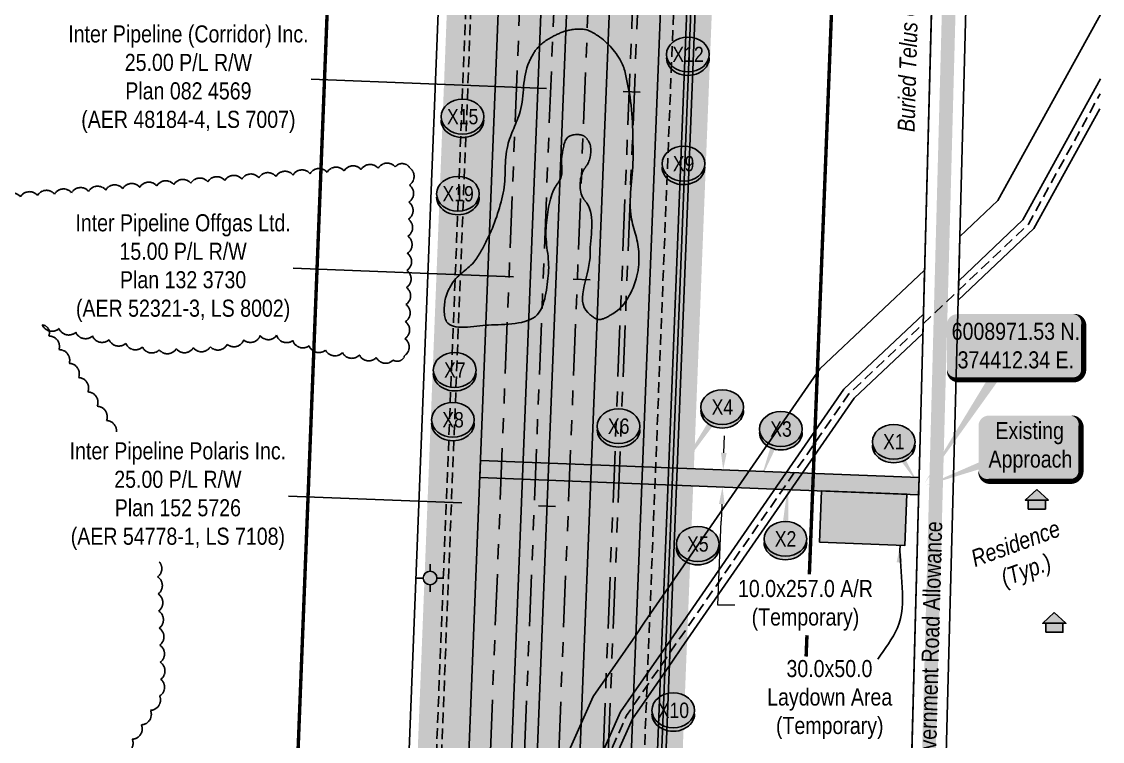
# Model space of a CAD drawing. Extents: x 373067 to 375041, y 6008437 to 6010386.
# Drawn here: x 373884 to 374516, y 6008822 to 6009244 of the extents above; entities that cross this region are included whole.
import ezdxf
from ezdxf.enums import TextEntityAlignment as Align

# ---------------------------------------------------------------- set-up
doc = ezdxf.new("R2010")
doc.units = 0
doc.header["$LTSCALE"] = 5
doc.header["$PDSIZE"] = 0.5
for name, pattern in [('0', [1, 1, 0]), ('foc-DRILLPATH', [14.75, 6, -1.75, 1.75, -1.75, 1.75, -1.75]), ('foc-TIELINE', [1.875, 1.25, -0.625]), ('UG_PIPE', [1.875, 1.25, -0.625])]:
    doc.linetypes.add(name, pattern=pattern)
doc.layers.get('Defpoints').update_dxf_attribs({"color": 9})
for name, color, linetype in [('AS-CABLE', 224, 'foc-CABLE'), ('AS-PIPE-UG', 44, 'UG_PIPE'), ('AS-RESIDENCE', 14, 'Continuous'), ('AS-ROADS', 254, 'Continuous'), ('AS-TELEPHONE-T', 224, 'Continuous'), ('AS-TELUS', 224, 'foc-TEL'), ('C-RW', 13, 'Continuous'), ('F-RW', 190, 'Continuous'), ('F-WS-S', 190, 'Continuous'), ('L-ROAD-T', 7, 'Continuous'), ('L-SEC', 7, 'Continuous'), ('P-BUFFER-H 30m', 51, 'Continuous'), ('P-BUFFER-YELLOW', 50, 'foc-TIELINE'), ('P-CROSSINGS', 250, 'Continuous'), ('P-PDRILLPATH', 12, 'foc-DRILLPATH'), ('P-PROPOSED', 10, 'Continuous'), ('P-PROPOSED-T', 10, 'Continuous'), ('P-TEMP-H', 41, 'Continuous'), ('P-TEMP_WORKSPACE', 46, 'Continuous'), ('T-BUSH', 110, '0'), ('WETLAND', 143, 'Continuous')]:
    doc.layers.add(name, color=color, linetype=linetype)
for name, color, linetype, lineweight in [('F-RW-T', 190, 'Continuous', 9), ('F-WS-T', 190, 'Continuous', 9), ('P-TEMP-T', 46, 'Continuous', 18)]:
    doc.layers.add(name, color=color, linetype=linetype, lineweight=lineweight)
for name, color, linetype, true_color in [('P-REPAIR-BLUE-H', 7, 'Continuous', 0xa0d6fd), ('P-REPAIR-BROWN-H', 7, 'Continuous', 0xe7d5cf), ('P-REPAIR-GREEN-H', 7, 'Continuous', 0xd9ffb3), ('P-REPAIR-PURPLE-H', 7, 'Continuous', 0xeeddfd)]:
    doc.layers.add(name, color=color, linetype=linetype, true_color=true_color)
doc.styles.add('80', font='ARIALN.TTF', dxfattribs={"height": 10})
doc.styles.add('80CG', font='ARIALN.TTF', dxfattribs={"height": 10})
doc.styles.add('80L', font='ARIALN.TTF', dxfattribs={"height": 10})
doc.styles.add('Crossing', font='ARIALN.TTF', dxfattribs={"height": 10})
doc.styles.add('foc-LtypeFont', font='ARIALN.TTF', dxfattribs={"height": 7.35})
doc.linetypes.add('foc-CABLE', pattern='A,2,-1,["C",foc-LtypeFont,S=0.2,R=0,X=-0.625,Y=-0.75],-1.24,8', length=12.24)
doc.linetypes.add('foc-TEL', pattern='A,2,-1,["T",foc-LtypeFont,S=0.2,R=0,X=-0.425,Y=-0.75],-1.24,8', length=12.24)
doc.linetypes.add('foc-TEL-NOLINE', pattern='A,0,-2,["T",foc-LtypeFont,S=0.2,R=0,X=-0.425,Y=-0.75],-10.24', length=12.24)
doc.dimstyles.new('Compass 5 000', dxfattribs={"dimscale": 5, "dimtxt": 9, "dimasz": 2, "dimexe": 0.2, "dimexo": 0.0625, "dimgap": 0.5, "dimtad": 0, "dimtih": 1, "dimtoh": 1, "dimzin": 0, "dimdsep": 46, "dimtxsty": '80CG', "dimcen": 0.1, "dimse1": 1, "dimse2": 1, "dimclrd": 256, "dimclrt": 256, "dimaunit": 1, "dimadec": 4, "dimazin": 0, "dimtfac": 0.06, "dimtofl": 0, "dimtmove": 0, "dimatfit": 1, "dimfxl": 0.2, "dimtolj": 1, "dimtzin": 0, "dimlwd": -1, "dimarcsym": 0})

# ---------------------------------------------------------------- blocks, each defined once
blk = doc.blocks.new('*D427')
at = {"layer": 'Defpoints', "color": 0, "transparency": 16777216}
for p in [(374181.38, 6009093.92), (374180.5, 6009071.62), (374195.49, 6009071.03)]:
    blk.add_point(p, dxfattribs=at)
at = {"layer": 'P-PROPOSED-T', "color": 240, "transparency": 16777216}
for p, q in [((374171.39, 6009094.31), (374042.6, 6009099.39)), ((374206.36, 6009092.94), (374216.35, 6009092.54))]:
    blk.add_line(p, q, dxfattribs=at)
for points in [[(374171.45, 6009095.98), (374171.32, 6009092.65), (374181.38, 6009093.92)], [(374206.42, 6009094.6), (374206.29, 6009091.27), (374196.37, 6009093.33)]]:
    blk.add_solid(points, dxfattribs=at)
at = {"layer": 'P-PROPOSED-T', "transparency": 16777216, "insert": (373978.07, 6009099.39), "char_height": 10, "attachment_point": 5, "style": '80CG'}
blk.add_mtext('\\A1;Inter Pipeline Offgas Ltd.\\P15.00 P/L R/W\\PPlan 132 3730\\P(AER 52321-3, LS 8002)', dxfattribs=at)
blk = doc.blocks.new('*D428')
at = {"layer": 'Defpoints', "color": 0, "transparency": 16777216}
for p in [(374200.73, 6009204.15), (374198.63, 6009150.85), (374223.61, 6009149.86)]:
    blk.add_point(p, dxfattribs=at)
at = {"layer": 'P-PROPOSED-T', "color": 240, "transparency": 16777216}
for p, q in [((374190.74, 6009204.55), (374052.98, 6009209.98)), ((374235.71, 6009202.78), (374245.7, 6009202.38))]:
    blk.add_line(p, q, dxfattribs=at)
for points in [[(374190.81, 6009206.21), (374190.68, 6009202.88), (374200.73, 6009204.15)], [(374235.77, 6009204.44), (374235.64, 6009201.11), (374225.71, 6009203.17)]]:
    blk.add_solid(points, dxfattribs=at)
at = {"layer": 'P-PROPOSED-T', "transparency": 16777216, "insert": (373981.17, 6009209.98), "char_height": 10, "attachment_point": 5, "style": '80CG'}
blk.add_mtext('\\A1;Inter Pipeline (Corridor) Inc.\\P25.00 P/L R/W\\PPlan 082 4569\\P(AER 48184-4, LS 7007)', dxfattribs=at)
blk = doc.blocks.new('*D429')
at = {"layer": 'Defpoints', "color": 0, "transparency": 16777216}
for p in [(374229.46, 6009298.31), (374224.96, 6009184.09), (374254.94, 6009182.91)]:
    blk.add_point(p, dxfattribs=at)
at = {"layer": 'P-PROPOSED-T', "color": 240, "transparency": 16777216}
for p, q in [((374219.47, 6009298.7), (374059.34, 6009305.01)), ((374269.43, 6009296.73), (374279.42, 6009296.34))]:
    blk.add_line(p, q, dxfattribs=at)
for points in [[(374219.54, 6009300.36), (374219.4, 6009297.03), (374229.46, 6009298.31)], [(374269.5, 6009298.4), (374269.37, 6009295.07), (374259.44, 6009297.12)]]:
    blk.add_solid(points, dxfattribs=at)
at = {"layer": 'P-PROPOSED-T', "transparency": 16777216, "insert": (373985.94, 6009305.01), "char_height": 10, "attachment_point": 5, "style": '80CG'}
blk.add_mtext('\\A1;Inter Pipeline (Corridor) Inc.,\\PInter Pipeline Polaris Inc.\\P30.00 P/L R/W\\PPlan 022 2209\\P(AER 33527-1, LS 7001)\\P(AER 33528-2, LS 7101)', dxfattribs=at)
blk = doc.blocks.new('*D431')
at = {"layer": 'Defpoints', "color": 0, "transparency": 16777216}
for p in [(374279.31, 6009414.36), (374262.85, 6008996.74), (374267.85, 6008996.54)]:
    blk.add_point(p, dxfattribs=at)
at = {"layer": 'F-RW-T', "transparency": 16777216}
for p, q in [((374269.32, 6009414.75), (374066.93, 6009422.73)), ((374294.3, 6009413.77), (374304.29, 6009413.37))]:
    blk.add_line(p, q, dxfattribs=at)
for points in [[(374269.38, 6009416.42), (374269.25, 6009413.09), (374279.31, 6009414.36)], [(374294.36, 6009415.43), (374294.23, 6009412.1), (374284.31, 6009414.16)]]:
    blk.add_solid(points, dxfattribs=at)
at = {"layer": 'F-RW-T', "transparency": 16777216, "insert": (373991.81, 6009422.73), "char_height": 10, "attachment_point": 5, "style": '80CG'}
blk.add_mtext('\\A1;Shaw\\P5.00 Fiber Optics Cable R/W\\PPlan 002 3817', dxfattribs=at)
blk = doc.blocks.new('*D436')
at = {"layer": 'Defpoints', "color": 0, "transparency": 16777216}
for p in [(374115.04, 6008934.34), (374150.02, 6008932.96), (374107.99, 6008755.33)]:
    blk.add_point(p, dxfattribs=at)
at = {"layer": 'F-WS-T', "transparency": 16777216}
for p, q in [((374098, 6008755.72), (374030.6, 6008758.38)), ((374152.95, 6008753.56), (374162.95, 6008753.16))]:
    blk.add_line(p, q, dxfattribs=at)
for points in [[(374098.06, 6008757.39), (374097.93, 6008754.06), (374107.99, 6008755.33)], [(374153.02, 6008755.22), (374152.89, 6008751.89), (374142.96, 6008753.95)]]:
    blk.add_solid(points, dxfattribs=at)
at = {"layer": 'F-WS-T', "transparency": 16777216, "insert": (373958.08, 6008758.38), "char_height": 10, "attachment_point": 5, "style": '80CG'}
blk.add_mtext('\\A1;Grand Rapids\\P35.00 P/L R/W\\PUnregistered Plan by Focus\\P(AER 56673-17, 56699-20)', dxfattribs=at)
blk = doc.blocks.new('*D437')
at = {"layer": 'Defpoints', "color": 0, "transparency": 16777216}
for p in [(374153.43, 6009019.61), (374178.41, 6009018.62), (374151.14, 6008961.47)]:
    blk.add_point(p, dxfattribs=at)
at = {"layer": 'P-PROPOSED-T', "color": 240, "transparency": 16777216}
for p, q in [((374141.15, 6008961.87), (374039.84, 6008965.86)), ((374186.11, 6008960.1), (374196.1, 6008959.7))]:
    blk.add_line(p, q, dxfattribs=at)
for points in [[(374141.21, 6008963.53), (374141.08, 6008960.2), (374151.14, 6008961.47)], [(374186.18, 6008961.76), (374186.05, 6008958.43), (374176.12, 6008960.49)]]:
    blk.add_solid(points, dxfattribs=at)
at = {"layer": 'P-PROPOSED-T', "transparency": 16777216, "insert": (373975.02, 6008965.86), "char_height": 10, "attachment_point": 5, "style": '80CG'}
blk.add_mtext('\\A1;Inter Pipeline Polaris Inc.\\P25.00 P/L R/W\\PPlan 152 5726\\P(AER 54778-1, LS 7108)', dxfattribs=at)
blk = doc.blocks.new('GABD')
for p, q in [((0, 0.81), (0, 1.62)), ((-0.81, 0), (-1.62, 0)), ((1.62, 0), (0.81, 0)), ((0, -0.81), (0, -1.62))]:
    blk.add_line(p, q)
blk.add_circle((0, 0), 0.8)
blk = doc.blocks.new('*D442')
at = {"layer": 'Defpoints', "color": 0, "transparency": 16777216}
for p in [(374319.85, 6008980.18), (374293.8, 6008971.19), (374319.45, 6008970.18)]:
    blk.add_point(p, dxfattribs=at)
at = {"layer": 'P-TEMP-T', "transparency": 16777216}
for p, q in [((374294.59, 6008991.18), (374294.98, 6009001.17)), ((374293.41, 6008961.2), (374293.02, 6008951.21)), ((374291.07, 6008901.9), (374293.02, 6008951.21)), ((374301.07, 6008901.9), (374291.07, 6008901.9))]:
    blk.add_line(p, q, dxfattribs=at)
for points in [[(374292.93, 6008991.24), (374296.26, 6008991.11), (374294.2, 6008981.19)], [(374291.74, 6008961.27), (374295.08, 6008961.14), (374293.8, 6008971.19)]]:
    blk.add_solid(points, dxfattribs=at)
at = {"layer": 'P-TEMP-T', "transparency": 16777216, "insert": (374342.37, 6008901.9), "char_height": 10, "attachment_point": 5, "style": '80CG'}
blk.add_mtext('\\A1;10.0x257.0 A/R\\P(Temporary)', dxfattribs=at)
blk = doc.blocks.new('*U490')
h = blk.add_hatch(color=255)
edge = h.paths.add_edge_path()
edge.add_line((-24, -20), (24, -20))
edge.add_arc((24, -14), 6, 270, 360)
edge.add_line((30, -14), (30, 12.5))
edge.add_arc((24, 12.5), 6, 0, 90)
edge.add_line((24, 18.5), (-24, 18.5))
edge.add_arc((-24, 12.5), 6, 90, 180)
edge.add_line((-30, 12.5), (-30, -14))
edge.add_arc((-24, -14), 6, 180, 270)
at = {"color": 1, "flags": 128}
blk.add_lwpolyline([(-24, -20, 3, 3, 0), (24, -20, 3, 3, 0.414214), (30, -14, 3, 3, 0), (30, 12.5, 3, 0, 0.414214), (24, 18.5, 0, 0, 0), (-24, 18.5, 0, 0, 0.414214), (-30, 12.5, 0, 0, 0), (-30, -14, 0, 3, 0.414214)], format="xyseb", close=True, dxfattribs=at)
for points in [[(-60.81, -22.44, 0, 7.5, 0), (0, 0, 0, 0, 0)], [(-25.47, -11.01, 0, 7.5, 0), (0, 0, 0, 0, 0)]]:
    blk.add_lwpolyline(points, format="xyseb", dxfattribs=at)
at = {"color": 1, "style": '80'}
blk.add_attdef('ENTER_TEXT_001', (-26.85, -4.92), '', height=10, dxfattribs=at)
blk = doc.blocks.new('res_occ')
for points in [[(0.1, 0.89), (-1.26, -0.37), (1.46, -0.37)], [(-0.9, -1.43), (1.1, -1.43), (1.1, -0.37), (-0.9, -0.37)]]:
    blk.add_hatch(color=14).paths.add_polyline_path(points)
at = {"color": 14}
for points in [[(0.1, 0.89), (-1.26, -0.37), (1.46, -0.37)], [(-0.9, -1.43), (1.1, -1.43), (1.1, -0.37), (-0.9, -0.37)]]:
    blk.add_lwpolyline(points, close=True, dxfattribs=at)
blk = doc.blocks.new('xing2')
h = blk.add_hatch(color=50)
h.dxf.hatch_style = 1
edge = h.paths.add_edge_path()
edge.add_ellipse((0, 0), major_axis=(-12.5, 0), ratio=0.816297, start_angle=0, end_angle=360)
h = blk.add_hatch(color=250)
h.dxf.hatch_style = 1
edge = h.paths.add_edge_path()
edge.add_ellipse((0, -2.05), major_axis=(-12.5, 0), ratio=0.816297, start_angle=0, end_angle=180)
edge.add_line((12.5, -2.05), (12.5, 0))
edge.add_ellipse((0, 0), major_axis=(-12.5, 0), ratio=0.816297, start_angle=0, end_angle=180, ccw=False)
edge.add_line((-12.5, 0), (-12.5, -2.05))
at = {"color": 250}
blk.add_ellipse((0, 0), major_axis=(-12.5, 0), ratio=0.816297, dxfattribs=at)
blk.add_ellipse((0, -2.05), major_axis=(-12.5, 0), ratio=0.816297, start_param=0, end_param=3.141593, dxfattribs=at)
at = {"color": 250, "style": 'Crossing'}
blk.add_attdef('CROSSING', text='', height=9, dxfattribs=at).set_placement((0.09, 0.02), align=Align.MIDDLE_CENTER)
at = {"color": 250, "style": 'Crossing', "flags": 1}
for tag, p in [('OWNER', (0.09, -12.49)), ('DESCRIPTION', (0.09, -25.77)), ('LOCATION', (0.09, -39.3)), ('DWG_REF', (0.09, -52.84))]:
    blk.add_attdef(tag, text='', height=9, dxfattribs=at).set_placement(p, align=Align.MIDDLE_CENTER)
blk = doc.blocks.new('*U443')
h = blk.add_hatch(color=255)
edge = h.paths.add_edge_path()
edge.add_line((-34, -20), (34, -20))
edge.add_arc((34, -14), 6, 270, 360)
edge.add_line((40, -14), (40, 12.5))
edge.add_arc((34, 12.5), 6, 0, 90)
edge.add_line((34, 18.5), (-34, 18.5))
edge.add_arc((-34, 12.5), 6, 90, 180)
edge.add_line((-40, 12.5), (-40, -14))
edge.add_arc((-34, -14), 6, 180, 270)
at = {"color": 1, "flags": 128}
blk.add_lwpolyline([(-34, -20, 3, 3, 0), (34, -20, 3, 3, 0.414214), (40, -14, 3, 3, 0), (40, 12.5, 3, 0, 0.414214), (34, 18.5, 0, 0, 0), (-34, 18.5, 0, 0, 0.414214), (-40, 12.5, 0, 0, 0), (-40, -14, 0, 3, 0.414214)], format="xyseb", close=True, dxfattribs=at)
for points in [[(-53.19, -80.54, 0, 7.5, 0), (0, 0, 0, 0, 0)], [(-25.47, -11.01, 0, 7.5, 0), (0, 0, 0, 0, 0)]]:
    blk.add_lwpolyline(points, format="xyseb", dxfattribs=at)
at = {"color": 1, "style": '80'}
blk.add_attdef('ENTER_TEXT_001', (-26.85, -4.92), '', height=10, dxfattribs=at)

msp = doc.modelspace()

# ---------------------------------------------------------------- hatches: boundary and pattern name
at = {"layer": 'P-BUFFER-H 30m'}
h = msp.add_hatch(color=256, dxfattribs=at)
h.dxf.hatch_style = 1
h.paths.add_polyline_path([(374292.278, 6009368.566, 0.4178257), (374263.113, 6009399.736), (374168.14, 6009402.307, 0.4106106), (374137.352, 6009373.499), (374105.676, 6008569.655, 0.4176154), (374134.819, 6008538.486), (374229.789, 6008535.846, 0.4108199), (374260.599, 6008564.654)])
h.paths.add_polyline_path([(374230.622, 6008565.835), (374200.632, 6008566.668), (374175.64, 6008567.363), (374160.645, 6008567.78), (374135.653, 6008568.474), (374167.328, 6009372.318), (374192.321, 6009371.641), (374207.317, 6009371.235), (374232.31, 6009370.559), (374262.301, 6009369.747)], flags=16)
at = {"layer": 'P-REPAIR-BLUE-H'}
h = msp.add_hatch(color=256, dxfattribs=at)
h.dxf.hatch_style = 1
h.paths.add_polyline_path([(374135.653, 6008568.474), (374160.645, 6008567.78), (374192.321, 6009371.641), (374167.328, 6009372.318)])
at = {"layer": 'P-REPAIR-BROWN-H'}
h = msp.add_hatch(color=256, dxfattribs=at)
h.dxf.hatch_style = 1
h.paths.add_polyline_path([(374192.321, 6009371.641), (374160.645, 6008567.78), (374175.64, 6008567.363), (374207.317, 6009371.235)])
at = {"layer": 'P-REPAIR-GREEN-H'}
h = msp.add_hatch(color=256, dxfattribs=at)
h.dxf.hatch_style = 1
h.paths.add_polyline_path([(374207.317, 6009371.235), (374175.64, 6008567.363), (374200.632, 6008566.668), (374232.31, 6009370.559)])
at = {"layer": 'P-REPAIR-PURPLE-H'}
h = msp.add_hatch(color=256, dxfattribs=at)
h.dxf.hatch_style = 1
h.paths.add_polyline_path([(374232.31, 6009370.559), (374200.632, 6008566.668), (374230.622, 6008565.835), (374262.301, 6009369.747)])
at = {"layer": 'P-TEMP-H'}
h = msp.add_hatch(color=256, dxfattribs=at)
h.dxf.hatch_style = 1
h.paths.add_polyline_path([(374408.599, 6008966.671), (374151.743, 6008976.792), (374152.136, 6008986.785), (374408.866, 6008976.668)])
h = msp.add_hatch(color=256, dxfattribs=at)
h.dxf.hatch_style = 1
h.paths.add_polyline_path([(374350.633, 6008938.932), (374351.815, 6008968.908), (374401.776, 6008966.94), (374400.595, 6008936.963)])

# ---------------------------------------------------------------- linework, layer by layer
at = {"layer": 'AS-CABLE', "flags": 128}
msp.add_lwpolyline([(374243.528, 6008445.31), (374247.6, 6008545.264), (374248.358, 6008565.367, -0.0004239), (374248.358, 6008565.371), (374280.037, 6009369.295), (374283.818, 6009469.201)], format="xyb", dxfattribs=at)
at = {"layer": 'AS-PIPE-UG', "flags": 128}
for points in [[(374111.828, 6008448.97), (374115.907, 6008549.113), (374116.667, 6008569.207), (374148.343, 6009373.052), (374152.118, 6009472.767)], [(374114.827, 6008448.887), (374118.905, 6008548.995), (374119.665, 6008569.091), (374151.34, 6009372.936), (374155.117, 6009472.685)], [(374233.411, 6008445.591), (374237.485, 6008545.603), (374238.243, 6008565.705), (374269.922, 6009369.628), (374273.701, 6009469.475)], [(374065.23, 6008450.265), (374109.991, 6008550.584), (374118.809, 6008570.465), (374168.893, 6008683.015), (374185.334, 6008719.957), (374212.764, 6008781.442), (374237.653, 6008837.479), (374245.02, 6008848.123), (374261.174, 6008871.446), (374266.585, 6008879.32), (374367.839, 6009025.79), (374408.371, 6009064.063), (374429.016, 6009083.59), (374472.883, 6009125.089), (374514.89, 6009201.421)]]:
    msp.add_lwpolyline(points, dxfattribs=at)
at = {"layer": 'AS-ROADS', "const_width": 8, "flags": 128}
msp.add_lwpolyline([(374404.656, 6008440.832), (374407.315, 6008540.821), (374407.851, 6008560.935), (374429.314, 6009365.268), (374431.859, 6009465.193)], dxfattribs=at)
at = {"layer": 'AS-TELUS', "linetype": 'foc-TEL-NOLINE', "flags": 128}
msp.add_lwpolyline([(374394.6, 6008441.111), (374397.258, 6008541.076), (374397.817, 6008561.188), (374419.227, 6009365.498), (374421.79, 6009465.465)], dxfattribs=at)
at = {"layer": 'C-RW', "flags": 128}
for points in [[(374196.104, 6009471.576), (374192.321, 6009371.641), (374160.645, 6008567.78), (374135.653, 6008568.474), (374167.328, 6009372.318), (374171.112, 6009472.252)], [(374196.104, 6009471.576), (374192.321, 6009371.641), (374160.645, 6008567.78), (374175.64, 6008567.363), (374207.317, 6009371.235), (374211.1, 6009471.17)], [(374211.1, 6009471.17), (374207.317, 6009371.235), (374175.64, 6008567.363), (374200.632, 6008566.668), (374232.31, 6009370.559), (374236.092, 6009470.493)], [(374236.092, 6009470.493), (374232.31, 6009370.559), (374200.632, 6008566.668), (374230.622, 6008565.835), (374262.301, 6009369.747), (374266.083, 6009469.681)]]:
    msp.add_lwpolyline(points, dxfattribs=at)
at = {"layer": 'F-RW', "flags": 128}
for points in [[(374171.112, 6009472.252), (374167.328, 6009372.318), (374135.653, 6008568.474), (374100.664, 6008569.447), (374132.339, 6009373.265), (374136.122, 6009473.2)], [(374286.317, 6009469.133), (374282.535, 6009369.199), (374250.856, 6008565.273), (374245.858, 6008565.411), (374277.536, 6009369.334), (374281.319, 6009469.268)], [(374516.185, 6009250.006), (374455.034, 6009138.887), (374432.754, 6009117.81), (374432.066, 6009091.981), (374469.68, 6009127.565), (374515.123, 6009210.14)], [(374515.123, 6009210.14), (374469.68, 6009127.565), (374432.066, 6009091.981), (374431.764, 6009080.684), (374476.086, 6009122.613), (374514.658, 6009192.703)]]:
    msp.add_lwpolyline(points, dxfattribs=at)
at = {"layer": 'F-RW'}
msp.add_lwpolyline([(374266.083, 6009469.681), (374262.301, 6009369.747), (374230.622, 6008565.835), (374245.858, 6008565.411), (374277.536, 6009369.334), (374281.319, 6009469.268)], dxfattribs=at)
at = {"layer": 'F-RW', "flags": 128}
for points in [[(374412.105, 6009098.247), (374350.834, 6009040.39), (374248.233, 6008891.97), (374242.827, 6008884.105), (374226.692, 6008860.808), (374218.132, 6008848.441), (374192.401, 6008790.507), (374164.97, 6008729.02), (374148.528, 6008692.077), (374094.041, 6008569.631), (374113.794, 6008569.033), (374165.238, 6008684.641), (374181.68, 6008721.583), (374209.11, 6008783.069), (374234.15, 6008839.446), (374241.731, 6008850.399), (374257.882, 6008873.718), (374263.292, 6008881.59), (374364.787, 6009028.41), (374411.418, 6009072.442)], [(374411.418, 6009072.442), (374364.787, 6009028.41), (374263.292, 6008881.59), (374257.882, 6008873.718), (374241.731, 6008850.399), (374234.15, 6008839.446), (374209.11, 6008783.069), (374181.68, 6008721.583), (374165.238, 6008684.641), (374113.794, 6008569.033), (374122.465, 6008568.841), (374172.547, 6008681.389), (374188.989, 6008718.33), (374216.419, 6008779.816), (374241.156, 6008835.511), (374248.309, 6008845.846), (374264.467, 6008869.175), (374269.879, 6008877.05), (374370.89, 6009023.17), (374411.117, 6009061.155)]]:
    msp.add_lwpolyline(points, close=True, dxfattribs=at)
at = {"layer": 'L-SEC'}
for p, q in [((374397.794, 6008561.189), (374419.227, 6009365.498)), ((374417.907, 6008560.667), (374439.34, 6009364.962))]:
    msp.add_line(p, q, dxfattribs=at)
at = {"layer": 'P-BUFFER-YELLOW', "ltscale": 2, "const_width": 2, "flags": 128}
msp.add_lwpolyline([(374361.776, 6009354.467), (374362.223, 6009365.809, 0.4178257), (374265.007, 6009469.71), (374170.035, 6009472.281, 0.4106106), (374067.406, 6009376.256), (374035.73, 6008572.412, 0.4176154), (374132.875, 6008468.513), (374227.844, 6008465.873, 0.2215652), (374305.379, 6008499.416)], format="xyb", dxfattribs=at)
at = {"layer": 'P-BUFFER-YELLOW', "ltscale": 2, "flags": 128}
msp.add_lwpolyline([(374344.656, 6008919.989, 2, 2, 0), (374354.068, 6009158.839, 2, 2, 0), (374359.154, 6009287.912, 0, 0, 0)], format="xyseb", dxfattribs=at)
at = {"layer": 'P-BUFFER-YELLOW', "ltscale": 2, "const_width": 2, "flags": 128}
msp.add_lwpolyline([(374342.761, 6008871.92), (374343.253, 6008884.406)], dxfattribs=at)
at = {"layer": 'P-CROSSINGS', "flags": 128}
for points in [[(374213.226, 6009203.743, 0, 4.5, 0), (374272.602, 6009223.515, 0, 0, 0)], [(374192.139, 6009176.545, 0, 4.5, 0), (374140.659, 6009187.1, 0, 0, 0)], [(374239.087, 6009157.554, 0, 4.5, 0), (374269.991, 6009159.542, 0, 0, 0)], [(374170.007, 6009122.828, 0, 4.5, 0), (374138.007, 6009141.929, 0, 0, 0)], [(374204.53, 6008983.061, 0, 4.5, 0), (374136.089, 6009038.731, 0, 0, 0)], [(374266.172, 6008977.494, 0, 4.5, 0), (374292.988, 6009017.232, 0, 0, 0)], [(374184.506, 6008982.84, 0, 4.5, 0), (374135.059, 6009009.568, 0, 0, 0)], [(374316.065, 6008975.321, 0, 4.5, 0), (374327.292, 6009004.391, 0, 0, 0)], [(374408.638, 6008972.559, 0, 4.5, 0), (374393.346, 6008996.934, 0, 0, 0)], [(374254.443, 6008977.564, 0, 4.5, 0), (374278.627, 6008937.091, 0, 0, 0)], [(374332.502, 6008974.673, 0, 4.5, 0), (374329.952, 6008940.086, 0, 0, 0)], [(374226.587, 6008840.185, 0, 4.5, 0), (374264.03, 6008839.448, 0, 0, 0)]]:
    msp.add_lwpolyline(points, format="xyseb", dxfattribs=at)
at = {"layer": 'P-PDRILLPATH', "flags": 128}
for points in [[(374143.318, 6008448.095), (374147.395, 6008548.163), (374148.154, 6008568.262), (374179.831, 6009372.124), (374183.608, 6009471.914)], [(374163.312, 6008447.539), (374167.386, 6008547.55), (374168.145, 6008567.652), (374199.822, 6009371.525), (374203.602, 6009471.373)], [(374183.306, 6008446.983), (374187.383, 6008547.052), (374188.141, 6008567.15), (374219.819, 6009371.041), (374223.596, 6009470.831)], [(374209.298, 6008446.261), (374213.377, 6008546.375), (374214.135, 6008566.471), (374245.813, 6009370.384), (374249.589, 6009470.128)], [(374212.297, 6008446.178), (374216.374, 6008546.257), (374217.132, 6008566.355), (374248.811, 6009370.268), (374252.588, 6009470.046)]]:
    msp.add_lwpolyline(points, dxfattribs=at)
at = {"layer": 'P-PROPOSED', "flags": 128}
for points in [[(374135.653, 6008568.474), (374160.645, 6008567.78), (374192.321, 6009371.641), (374167.328, 6009372.318)], [(374192.321, 6009371.641), (374160.645, 6008567.78), (374175.64, 6008567.363), (374207.317, 6009371.235)], [(374207.317, 6009371.235), (374175.64, 6008567.363), (374200.632, 6008566.668), (374232.31, 6009370.559)], [(374232.31, 6009370.559), (374200.632, 6008566.668), (374230.622, 6008565.835), (374262.301, 6009369.747)]]:
    msp.add_lwpolyline(points, close=True, dxfattribs=at)
at = {"layer": 'P-TEMP_WORKSPACE'}
for points in [[(374408.599, 6008966.671), (374151.743, 6008976.792), (374152.136, 6008986.785), (374408.866, 6008976.668), (374408.599, 6008966.671)], [(374350.633, 6008938.932), (374351.815, 6008968.908), (374401.776, 6008966.94), (374400.595, 6008936.963)]]:
    msp.add_lwpolyline(points, close=True, dxfattribs=at)
at = {"layer": 'T-BUSH', "flags": 128}
msp.add_lwpolyline([(373964.121, 6008927.437, -0.4354543), (373963.163, 6008918.551, -0.5205671), (373963.474, 6008908.556, -0.5205671), (373963.786, 6008898.561, -0.5205671), (373964.097, 6008888.565, -0.5205671), (373964.408, 6008878.57, -0.5205671), (373964.72, 6008868.575, -0.5205671), (373965.031, 6008858.58, -0.5205671), (373964.365, 6008848.852, -0.5205671), (373959.019, 6008840.401, -0.5205671), (373953.672, 6008831.951, -0.5205671), (373948.325, 6008823.5, -0.5205671), (373942.978, 6008815.049, -0.5205671), (373937.632, 6008806.599, -0.5205671), (373930.777, 6008800.26, -0.5205671), (373921.049, 6008797.945, -0.5205671), (373911.32, 6008795.63, -0.5205671), (373901.592, 6008793.315, -0.5205671), (373891.863, 6008791, -0.5205671), (373882.135, 6008788.685, -0.5205671), (373872.407, 6008786.37, -0.5205671), (373862.678, 6008784.055, -0.5205671), (373852.95, 6008781.74, -0.5205671), (373843.222, 6008779.425, -0.5205671), (373833.493, 6008777.11, -0.5205671), (373823.765, 6008774.795, -0.5205671), (373814.037, 6008772.48, -0.5205671), (373804.308, 6008770.165, -0.5205671), (373794.58, 6008767.85, -0.5205671), (373784.852, 6008765.535, -0.5205671), (373775.123, 6008763.22, -0.5205671), (373765.436, 6008761.668, -0.5205671), (373756.009, 6008765.005, -0.5205671), (373746.582, 6008768.342, -0.5205671), (373737.155, 6008771.679, -0.5205671), (373727.728, 6008775.016, -0.5205671), (373718.301, 6008778.352, -0.5205671), (373708.874, 6008781.689, -0.5205671), (373699.447, 6008785.026, -0.5205671), (373689.826, 6008783.965, -0.5205671), (373680.142, 6008781.473, -0.5205671), (373670.457, 6008778.98, -0.5205671), (373660.773, 6008776.488, -0.5205671), (373651.089, 6008773.996, -0.5205671), (373641.404, 6008771.503, -0.5205671), (373631.72, 6008769.011, -0.5205671), (373622.035, 6008766.519, -0.5205671), (373612.205, 6008766.505, -0.5205671), (373602.296, 6008767.848, -0.5205671), (373592.403, 6008769.297, -0.5205671), (373582.554, 6008771.03, -0.5205671), (373572.706, 6008772.763, -0.5205671), (373562.757, 6008772.6, -0.5205671), (373552.781, 6008771.909, -0.5205671), (373542.805, 6008771.219, -0.5205671), (373539.009, 6008780.075, -0.5205671), (373535.555, 6008789.46, -0.5205671), (373532.102, 6008798.844, -0.5205671), (373534.149, 6008808.537, -0.5205671), (373536.532, 6008818.249, -0.5205671), (373538.916, 6008827.961, -0.5205671), (373541.299, 6008837.673, -0.5205671), (373549.458, 6008843.29, -0.5205671), (373557.833, 6008848.754, -0.5205671), (373566.208, 6008854.218, -0.5205671), (373574.583, 6008859.682, -0.5205671), (373582.958, 6008865.147, -0.5205671), (373591.334, 6008870.611, -0.5205671), (373594.085, 6008879.215, -0.5205671), (373594.343, 6008889.212, -0.5205671), (373594.602, 6008899.209, -0.5205671), (373594.861, 6008909.205, -0.5205671), (373595.119, 6008919.202, -0.5205671), (373595.378, 6008929.199, -0.5205671), (373595.636, 6008939.195, -0.5205671), (373595.895, 6008949.192, -0.5205671), (373596.154, 6008959.189, -0.5205671), (373596.412, 6008969.185, -0.5205671), (373596.671, 6008979.182, -0.5205671), (373596.929, 6008989.179, -0.5205671), (373597.188, 6008999.175, -0.5205671), (373597.447, 6009009.172, -0.5205671), (373597.705, 6009019.169, -0.5205671), (373597.964, 6009029.165, -0.5205671), (373598.223, 6009039.162, -0.5205671), (373598.481, 6009049.158, -0.5205671), (373598.74, 6009059.155, -0.5205671), (373598.998, 6009069.152, -0.5205671), (373599.805, 6009079.118, -0.5205671), (373600.667, 6009089.081, -0.5205671), (373601.528, 6009099.043, -0.5205671), (373602.389, 6009109.006, -0.5205671), (373603.25, 6009118.969, -0.5205671), (373604.112, 6009128.932, -0.5205671), (373604.973, 6009138.895, -0.5205671), (373605.834, 6009148.858, -0.5205671), (373606.696, 6009158.82, -0.5205671), (373608.737, 6009168.08, -0.5205671), (373619.417, 6009175.117, -0.520567), (373628.978, 6009178.048, -0.5205671), (373638.539, 6009180.978, -0.5205671), (373648.1, 6009183.908, -0.5205671), (373653.97, 6009180.856, -0.5205671), (373655.64, 6009170.997, -0.5205671), (373657.309, 6009161.137, -0.5205671), (373658.664, 6009151.234, -0.5205671), (373659.705, 6009141.289, -0.5205671), (373660.746, 6009131.343, -0.5205671), (373663.614, 6009123.596, -0.5205671), (373673.582, 6009124.392, -0.5205671), (373683.551, 6009125.188, -0.5205671), (373693.519, 6009125.984, -0.5205671), (373703.487, 6009126.781, -0.5205671), (373713.455, 6009127.577, -0.5205671), (373723.424, 6009128.373, -0.5205671), (373733.392, 6009129.169, -0.5205671), (373743.36, 6009129.966, -0.5205671), (373753.328, 6009130.762, -0.5205671), (373763.297, 6009131.558, -0.5205671), (373773.265, 6009132.354, -0.5205671), (373783.233, 6009133.151, -0.5205671), (373793.201, 6009133.947, -0.5205671), (373803.17, 6009134.743, -0.5205671), (373813.138, 6009135.539, -0.5205671), (373823.106, 6009136.336, -0.5205671), (373833.074, 6009137.132, -0.5205671), (373843.043, 6009137.928, -0.5205671), (373853.011, 6009138.724, -0.5205671), (373862.979, 6009139.521, -0.5205671), (373872.947, 6009140.317, -0.5205671), (373882.916, 6009141.113, -0.5205671), (373892.884, 6009141.909, -0.5205671), (373902.852, 6009142.706, -0.5205671), (373912.82, 6009143.502, -0.5205671), (373922.789, 6009144.298, -0.5205671), (373932.757, 6009145.094, -0.5205671), (373942.725, 6009145.891, -0.5205671), (373952.693, 6009146.687, -0.5205671), (373962.662, 6009147.483, -0.5205671), (373972.63, 6009148.279, -0.5205671), (373982.598, 6009149.076, -0.5205671), (373992.566, 6009149.872, -0.5205671), (374002.535, 6009150.668, -0.5205671), (374012.503, 6009151.464, -0.5205671), (374022.471, 6009152.261, -0.5205671), (374032.439, 6009153.057, -0.5205671), (374042.408, 6009153.853, -0.5205671), (374052.376, 6009154.649, -0.5205671), (374062.344, 6009155.446, -0.5205671), (374072.312, 6009156.242, -0.5205671), (374082.281, 6009157.038, -0.5205671), (374092.249, 6009157.834, -0.5205671), (374102.217, 6009158.631, -0.5205671), (374110.822, 6009157.992, -0.5205671), (374110.533, 6009147.996, -0.5205671), (374110.244, 6009138.001, -0.5205671), (374109.955, 6009128.005, -0.5205671), (374109.666, 6009118.009, -0.5205671), (374109.377, 6009108.013, -0.5205671), (374109.088, 6009098.017, -0.5205671), (374108.799, 6009088.021, -0.5205671), (374108.51, 6009078.026, -0.5205671), (374108.221, 6009068.03, -0.5205671), (374107.932, 6009058.034, -0.5205671), (374107.643, 6009048.038, -0.5205671), (374101.067, 6009045.535, -0.5205671), (374091.173, 6009046.986, -0.5205671), (374081.279, 6009048.438, -0.5205671), (374071.385, 6009049.889, -0.5205671), (374061.491, 6009051.341, -0.5205671), (374051.849, 6009053.874, -0.5205671), (374042.332, 6009056.946, -0.5205671), (374032.816, 6009060.019, -0.5205671), (374023.214, 6009059.852, -0.5205671), (374013.549, 6009057.286, -0.5205671), (374003.884, 6009054.72, -0.5205671), (373994.036, 6009053.287, -0.5205671), (373984.054, 6009052.686, -0.5205671), (373974.072, 6009052.086, -0.5205671), (373964.09, 6009051.485, -0.5205671), (373954.286, 6009053.13, -0.5205671), (373944.523, 6009055.294, -0.5205671), (373934.76, 6009057.458, -0.5205671), (373924.997, 6009059.622, -0.5205671), (373915.234, 6009061.786, -0.5205671), (373905.471, 6009063.95, -0.5205671), (373895.708, 6009066.113, -0.5205671), (373899.394, 6009059.608, -0.5205671), (373905.396, 6009051.61, -0.5205671), (373911.398, 6009043.612, -0.5205671), (373916.873, 6009035.245, -0.5205671), (373922.324, 6009026.861, -0.5205671), (373927.774, 6009018.477, -0.5205671), (373933.225, 6009010.093, -0.4307757), (373939.094, 6009003.44)], format="xyb", dxfattribs=at)
at = {"layer": 'WETLAND'}
msp.add_lwpolyline([(374185.262, 6009071.948), (374184.097, 6009070.911), (374182.776, 6009070.013), (374181.316, 6009069.242), (374179.731, 6009068.589), (374178.038, 6009068.042), (374176.253, 6009067.591), (374174.391, 6009067.225), (374172.468, 6009066.933), (374170.501, 6009066.705), (374168.506, 6009066.531), (374166.497, 6009066.398), (374164.492, 6009066.297), (374162.505, 6009066.217), (374160.554, 6009066.147), (374158.653, 6009066.076), (374156.819, 6009065.995), (374155.246, 6009065.889), (374153.576, 6009065.738), (374151.83, 6009065.558), (374150.031, 6009065.364), (374148.202, 6009065.174), (374146.363, 6009065.003), (374144.538, 6009064.869), (374142.747, 6009064.786), (374141.014, 6009064.773), (374139.361, 6009064.844), (374137.809, 6009065.017), (374136.381, 6009065.308), (374135.098, 6009065.734), (374133.983, 6009066.31), (374133.058, 6009067.053), (374132.345, 6009067.979), (374132.027, 6009068.596), (374131.753, 6009069.284), (374131.52, 6009070.034), (374131.328, 6009070.838), (374131.174, 6009071.688), (374131.059, 6009072.578), (374130.979, 6009073.498), (374130.935, 6009074.441), (374130.925, 6009075.4), (374130.947, 6009076.365), (374131, 6009077.33), (374131.082, 6009078.286), (374131.194, 6009079.226), (374131.332, 6009080.142), (374131.495, 6009081.026), (374131.684, 6009081.869), (374131.83, 6009082.428), (374131.996, 6009082.987), (374132.18, 6009083.543), (374132.381, 6009084.098), (374132.598, 6009084.651), (374132.829, 6009085.201), (374133.073, 6009085.749), (374133.33, 6009086.293), (374133.596, 6009086.833), (374133.872, 6009087.368), (374134.156, 6009087.899), (374134.447, 6009088.425), (374134.744, 6009088.945), (374135.044, 6009089.46), (374135.347, 6009089.967), (374135.652, 6009090.469), (374136.291, 6009091.426), (374136.993, 6009092.338), (374137.752, 6009093.21), (374138.558, 6009094.049), (374139.404, 6009094.859), (374140.28, 6009095.648), (374141.179, 6009096.422), (374142.091, 6009097.187), (374143.009, 6009097.948), (374143.924, 6009098.712), (374144.828, 6009099.485), (374145.712, 6009100.273), (374146.567, 6009101.082), (374147.387, 6009101.919), (374148.161, 6009102.788), (374148.882, 6009103.698), (374149.411, 6009104.427), (374149.928, 6009105.167), (374150.432, 6009105.919), (374150.925, 6009106.68), (374151.407, 6009107.45), (374151.878, 6009108.229), (374152.339, 6009109.014), (374152.792, 6009109.807), (374153.235, 6009110.604), (374153.671, 6009111.406), (374154.1, 6009112.212), (374154.522, 6009113.021), (374154.938, 6009113.831), (374155.349, 6009114.643), (374155.755, 6009115.455), (374156.157, 6009116.265), (374156.934, 6009117.873), (374157.684, 6009119.498), (374158.407, 6009121.14), (374159.104, 6009122.796), (374159.774, 6009124.465), (374160.417, 6009126.147), (374161.034, 6009127.84), (374161.625, 6009129.544), (374162.19, 6009131.256), (374162.728, 6009132.976), (374163.241, 6009134.702), (374163.728, 6009136.433), (374164.189, 6009138.168), (374164.624, 6009139.906), (374165.034, 6009141.645), (374165.418, 6009143.385), (374165.741, 6009145.088), (374165.995, 6009146.805), (374166.19, 6009148.536), (374166.336, 6009150.278), (374166.443, 6009152.027), (374166.522, 6009153.783), (374166.584, 6009155.543), (374166.639, 6009157.304), (374166.696, 6009159.064), (374166.768, 6009160.821), (374166.863, 6009162.572), (374166.993, 6009164.316), (374167.167, 6009166.05), (374167.397, 6009167.771), (374167.692, 6009169.477), (374168.064, 6009171.167), (374168.399, 6009172.434), (374168.776, 6009173.691), (374169.188, 6009174.94), (374169.631, 6009176.181), (374170.1, 6009177.417), (374170.587, 6009178.649), (374171.089, 6009179.877), (374171.6, 6009181.103), (374172.113, 6009182.329), (374172.625, 6009183.556), (374173.129, 6009184.785), (374173.619, 6009186.018), (374174.091, 6009187.255), (374174.538, 6009188.499), (374174.957, 6009189.75), (374175.34, 6009191.01), (374175.8, 6009192.797), (374176.174, 6009194.611), (374176.475, 6009196.449), (374176.72, 6009198.304), (374176.922, 6009200.173), (374177.097, 6009202.049), (374177.26, 6009203.928), (374177.425, 6009205.804), (374177.608, 6009207.673), (374177.823, 6009209.529), (374178.086, 6009211.368), (374178.411, 6009213.183), (374178.813, 6009214.971), (374179.307, 6009216.725), (374179.908, 6009218.441), (374180.631, 6009220.114), (374180.877, 6009220.629), (374181.126, 6009221.146), (374181.378, 6009221.666), (374181.634, 6009222.186), (374181.894, 6009222.705), (374182.159, 6009223.223), (374182.431, 6009223.739), (374182.709, 6009224.25), (374182.995, 6009224.756), (374183.289, 6009225.255), (374183.591, 6009225.747), (374183.904, 6009226.23), (374184.226, 6009226.704), (374184.559, 6009227.166), (374184.904, 6009227.616), (374185.261, 6009228.052), (374185.761, 6009228.618), (374186.286, 6009229.167), (374186.833, 6009229.7), (374187.4, 6009230.217), (374187.987, 6009230.719), (374188.592, 6009231.205), (374189.211, 6009231.677), (374189.844, 6009232.134), (374190.489, 6009232.578), (374191.144, 6009233.008), (374191.808, 6009233.425), (374192.477, 6009233.829), (374193.152, 6009234.221), (374193.828, 6009234.601), (374194.506, 6009234.97), (374195.183, 6009235.328), (374195.692, 6009235.591), (374196.206, 6009235.85), (374196.726, 6009236.104), (374197.25, 6009236.354), (374197.778, 6009236.597), (374198.31, 6009236.833), (374198.846, 6009237.062), (374199.386, 6009237.282), (374199.928, 6009237.493), (374200.473, 6009237.694), (374201.021, 6009237.883), (374201.57, 6009238.061), (374202.121, 6009238.226), (374202.674, 6009238.377), (374203.228, 6009238.514), (374203.782, 6009238.635), (374204.466, 6009238.77), (374205.16, 6009238.894), (374205.865, 6009239.007), (374206.577, 6009239.107), (374207.295, 6009239.191), (374208.016, 6009239.259), (374208.74, 6009239.309), (374209.463, 6009239.338), (374210.185, 6009239.345), (374210.903, 6009239.329), (374211.616, 6009239.287), (374212.32, 6009239.218), (374213.016, 6009239.12), (374213.7, 6009238.991), (374214.371, 6009238.83), (374215.027, 6009238.635), (374215.418, 6009238.499), (374215.807, 6009238.347), (374216.193, 6009238.182), (374216.578, 6009238.005), (374216.959, 6009237.816), (374217.338, 6009237.617), (374217.715, 6009237.409), (374218.089, 6009237.193), (374218.46, 6009236.971), (374218.829, 6009236.743), (374219.194, 6009236.511), (374219.557, 6009236.276), (374219.917, 6009236.039), (374220.275, 6009235.801), (374220.629, 6009235.564), (374220.98, 6009235.328), (374222.055, 6009234.579), (374223.113, 6009233.787), (374224.15, 6009232.953), (374225.166, 6009232.08), (374226.158, 6009231.17), (374227.124, 6009230.227), (374228.062, 6009229.252), (374228.969, 6009228.247), (374229.843, 6009227.216), (374230.683, 6009226.161), (374231.486, 6009225.084), (374232.249, 6009223.987), (374232.972, 6009222.873), (374233.651, 6009221.744), (374234.285, 6009220.604), (374234.871, 6009219.453), (374235.272, 6009218.582), (374235.639, 6009217.691), (374235.976, 6009216.783), (374236.285, 6009215.859), (374236.57, 6009214.921), (374236.832, 6009213.971), (374237.074, 6009213.012), (374237.3, 6009212.044), (374237.512, 6009211.07), (374237.713, 6009210.091), (374237.905, 6009209.111), (374238.092, 6009208.13), (374238.276, 6009207.15), (374238.46, 6009206.174), (374238.647, 6009205.203), (374238.839, 6009204.24), (374239.296, 6009201.847), (374239.694, 6009199.442), (374240.037, 6009197.027), (374240.329, 6009194.603), (374240.576, 6009192.17), (374240.781, 6009189.731), (374240.948, 6009187.285), (374241.083, 6009184.835), (374241.188, 6009182.382), (374241.27, 6009179.927), (374241.331, 6009177.47), (374241.376, 6009175.014), (374241.41, 6009172.559), (374241.436, 6009170.106), (374241.46, 6009167.657), (374241.485, 6009165.213), (374241.478, 6009163.063), (374241.413, 6009160.91), (374241.302, 6009158.755), (374241.154, 6009156.597), (374240.98, 6009154.439), (374240.788, 6009152.28), (374240.59, 6009150.121), (374240.396, 6009147.964), (374240.214, 6009145.808), (374240.056, 6009143.654), (374239.932, 6009141.503), (374239.851, 6009139.356), (374239.824, 6009137.213), (374239.86, 6009135.075), (374239.969, 6009132.943), (374240.163, 6009130.818), (374240.347, 6009129.444), (374240.586, 6009128.075), (374240.87, 6009126.71), (374241.191, 6009125.348), (374241.54, 6009123.989), (374241.909, 6009122.631), (374242.289, 6009121.274), (374242.672, 6009119.917), (374243.048, 6009118.56), (374243.41, 6009117.201), (374243.749, 6009115.841), (374244.056, 6009114.479), (374244.322, 6009113.113), (374244.54, 6009111.743), (374244.699, 6009110.369), (374244.793, 6009108.99), (374244.823, 6009108.207), (374244.848, 6009107.42), (374244.867, 6009106.628), (374244.879, 6009105.834), (374244.884, 6009105.038), (374244.879, 6009104.24), (374244.864, 6009103.443), (374244.839, 6009102.646), (374244.802, 6009101.851), (374244.752, 6009101.059), (374244.688, 6009100.271), (374244.61, 6009099.488), (374244.516, 6009098.71), (374244.406, 6009097.94), (374244.278, 6009097.176), (374244.131, 6009096.422), (374243.749, 6009094.742), (374243.294, 6009093.036), (374242.766, 6009091.315), (374242.167, 6009089.589), (374241.496, 6009087.871), (374240.755, 6009086.171), (374239.944, 6009084.5), (374239.063, 6009082.87), (374238.113, 6009081.291), (374237.095, 6009079.774), (374236.009, 6009078.331), (374234.855, 6009076.973), (374233.635, 6009075.711), (374232.349, 6009074.555), (374230.997, 6009073.518), (374229.579, 6009072.609), (374229.092, 6009072.323), (374228.587, 6009072.023), (374228.069, 6009071.714), (374227.537, 6009071.401), (374226.996, 6009071.091), (374226.446, 6009070.787), (374225.891, 6009070.496), (374225.332, 6009070.222), (374224.771, 6009069.971), (374224.211, 6009069.749), (374223.653, 6009069.56), (374223.1, 6009069.409), (374222.555, 6009069.303), (374222.018, 6009069.246), (374221.492, 6009069.244), (374220.98, 6009069.302), (374220.587, 6009069.391), (374220.191, 6009069.517), (374219.794, 6009069.677), (374219.397, 6009069.867), (374219.001, 6009070.083), (374218.607, 6009070.324), (374218.217, 6009070.584), (374217.83, 6009070.861), (374217.449, 6009071.151), (374217.075, 6009071.451), (374216.708, 6009071.758), (374216.35, 6009072.068), (374216.002, 6009072.377), (374215.665, 6009072.683), (374215.339, 6009072.982), (374215.027, 6009073.271), (374213.754, 6009074.725), (374212.845, 6009076.358), (374212.26, 6009078.153), (374211.96, 6009080.089), (374211.907, 6009082.15), (374212.06, 6009084.316), (374212.38, 6009086.568), (374212.83, 6009088.888), (374213.368, 6009091.258), (374213.957, 6009093.659), (374214.557, 6009096.071), (374215.129, 6009098.478), (374215.633, 6009100.859), (374216.031, 6009103.196), (374216.283, 6009105.472), (374216.35, 6009107.667), (374216.358, 6009109.547), (374216.437, 6009111.462), (374216.567, 6009113.402), (374216.73, 6009115.36), (374216.907, 6009117.328), (374217.078, 6009119.298), (374217.226, 6009121.264), (374217.33, 6009123.216), (374217.374, 6009125.147), (374217.336, 6009127.05), (374217.199, 6009128.916), (374216.945, 6009130.739), (374216.553, 6009132.509), (374216.005, 6009134.22), (374215.282, 6009135.864), (374214.366, 6009137.432), (374214.25, 6009137.601), (374214.13, 6009137.768), (374214.006, 6009137.933), (374213.879, 6009138.098), (374213.749, 6009138.261), (374213.618, 6009138.424), (374213.486, 6009138.587), (374213.354, 6009138.749), (374213.223, 6009138.912), (374213.092, 6009139.075), (374212.964, 6009139.239), (374212.839, 6009139.404), (374212.717, 6009139.57), (374212.6, 6009139.738), (374212.488, 6009139.907), (374212.381, 6009140.078), (374211.901, 6009140.968), (374211.493, 6009141.911), (374211.155, 6009142.899), (374210.885, 6009143.926), (374210.682, 6009144.983), (374210.544, 6009146.065), (374210.47, 6009147.163), (374210.458, 6009148.271), (374210.506, 6009149.381), (374210.612, 6009150.487), (374210.775, 6009151.58), (374210.993, 6009152.654), (374211.264, 6009153.702), (374211.587, 6009154.716), (374211.96, 6009155.689), (374212.381, 6009156.615), (374212.517, 6009156.872), (374212.664, 6009157.125), (374212.823, 6009157.375), (374212.99, 6009157.622), (374213.165, 6009157.867), (374213.345, 6009158.11), (374213.528, 6009158.352), (374213.712, 6009158.594), (374213.897, 6009158.836), (374214.079, 6009159.079), (374214.258, 6009159.323), (374214.431, 6009159.569), (374214.596, 6009159.817), (374214.751, 6009160.069), (374214.896, 6009160.324), (374215.027, 6009160.583), (374215.344, 6009161.293), (374215.636, 6009162.037), (374215.901, 6009162.81), (374216.136, 6009163.607), (374216.339, 6009164.424), (374216.507, 6009165.254), (374216.637, 6009166.092), (374216.728, 6009166.933), (374216.775, 6009167.773), (374216.777, 6009168.605), (374216.731, 6009169.424), (374216.635, 6009170.226), (374216.485, 6009171.005), (374216.279, 6009171.755), (374216.014, 6009172.473), (374215.688, 6009173.151), (374215.565, 6009173.374), (374215.434, 6009173.601), (374215.296, 6009173.829), (374215.152, 6009174.059), (374215.002, 6009174.288), (374214.846, 6009174.516), (374214.685, 6009174.742), (374214.518, 6009174.963), (374214.347, 6009175.18), (374214.171, 6009175.39), (374213.992, 6009175.594), (374213.808, 6009175.788), (374213.621, 6009175.973), (374213.431, 6009176.147), (374213.238, 6009176.309), (374213.043, 6009176.458), (374212.585, 6009176.745), (374212.077, 6009176.985), (374211.524, 6009177.181), (374210.936, 6009177.335), (374210.32, 6009177.447), (374209.682, 6009177.521), (374209.031, 6009177.556), (374208.373, 6009177.556), (374207.717, 6009177.521), (374207.069, 6009177.453), (374206.437, 6009177.355), (374205.829, 6009177.228), (374205.252, 6009177.072), (374204.714, 6009176.891), (374204.221, 6009176.686), (374203.782, 6009176.458), (374203.282, 6009176.104), (374202.836, 6009175.663), (374202.438, 6009175.142), (374202.085, 6009174.552), (374201.773, 6009173.9), (374201.498, 6009173.196), (374201.254, 6009172.449), (374201.038, 6009171.666), (374200.847, 6009170.858), (374200.674, 6009170.033), (374200.517, 6009169.199), (374200.371, 6009168.366), (374200.232, 6009167.542), (374200.096, 6009166.736), (374199.957, 6009165.957), (374199.814, 6009165.213), (374199.68, 6009164.403), (374199.601, 6009163.578), (374199.569, 6009162.742), (374199.574, 6009161.897), (374199.606, 6009161.046), (374199.657, 6009160.19), (374199.717, 6009159.333), (374199.777, 6009158.478), (374199.828, 6009157.626), (374199.86, 6009156.781), (374199.865, 6009155.944), (374199.833, 6009155.119), (374199.755, 6009154.308), (374199.622, 6009153.513), (374199.424, 6009152.738), (374199.152, 6009151.984), (374198.997, 6009151.638), (374198.825, 6009151.296), (374198.639, 6009150.959), (374198.442, 6009150.627), (374198.234, 6009150.297), (374198.017, 6009149.97), (374197.795, 6009149.645), (374197.569, 6009149.321), (374197.34, 6009148.998), (374197.111, 6009148.674), (374196.884, 6009148.35), (374196.661, 6009148.024), (374196.443, 6009147.696), (374196.233, 6009147.366), (374196.033, 6009147.031), (374195.845, 6009146.693), (374195.169, 6009145.342), (374194.559, 6009143.958), (374194.011, 6009142.544), (374193.521, 6009141.102), (374193.084, 6009139.637), (374192.695, 6009138.151), (374192.352, 6009136.648), (374192.049, 6009135.131), (374191.782, 6009133.603), (374191.546, 6009132.067), (374191.338, 6009130.528), (374191.152, 6009128.987), (374190.985, 6009127.449), (374190.833, 6009125.916), (374190.69, 6009124.392), (374190.553, 6009122.88), (374190.449, 6009121.242), (374190.424, 6009119.596), (374190.466, 6009117.945), (374190.564, 6009116.288), (374190.706, 6009114.627), (374190.88, 6009112.964), (374191.076, 6009111.299), (374191.281, 6009109.633), (374191.484, 6009107.968), (374191.673, 6009106.305), (374191.837, 6009104.644), (374191.965, 6009102.987), (374192.044, 6009101.336), (374192.063, 6009099.69), (374192.011, 6009098.052), (374191.876, 6009096.422), (374191.706, 6009094.836), (374191.534, 6009093.2), (374191.355, 6009091.525), (374191.162, 6009089.824), (374190.948, 6009088.109), (374190.706, 6009086.394), (374190.429, 6009084.69), (374190.111, 6009083.01), (374189.744, 6009081.367), (374189.323, 6009079.773), (374188.84, 6009078.241), (374188.288, 6009076.784), (374187.662, 6009075.413), (374186.953, 6009074.142), (374186.155, 6009072.982), (374185.262, 6009071.948)], close=True, dxfattribs=at)

# ---------------------------------------------------------------- block references
ref = msp.add_blockref('*U443', (374465.254, 6009053.932))
ref.add_attrib('ENTER_TEXT_001', '6008971.53 N.', (374427.959, 6009057.351), dxfattribs={"color": 1, "height": 10, "style": '80'})
ref.add_attrib('ENTER_TEXT_002', '374412.34 E.', (374431.434, 6009040.643), dxfattribs={"color": 1, "height": 10, "style": '80'})
ref = msp.add_blockref('*U490', (374473.672, 6008994.484))
ref.add_attrib('ENTER_TEXT_001', 'Existing', (374453.556, 6008999.205), dxfattribs={"color": 1, "height": 10, "style": '80'})
ref.add_attrib('ENTER_TEXT_002', 'Approach', (374449.548, 6008982.539), dxfattribs={"color": 1, "height": 10, "style": '80'})
at = {"layer": 'AS-RESIDENCE', "color": 2, "xscale": 4.998245000000003, "yscale": 4.998245000000003, "zscale": 4.998245000000003}
for p in [(374477.319, 6008965.355), (374487.537, 6008893.241)]:
    msp.add_blockref('res_occ', p, dxfattribs=at)
at = {"layer": 'F-WS-S', "xscale": 5, "yscale": 5, "zscale": 5}
msp.add_blockref('GABD', (374122.657, 6008917.892), dxfattribs=at)
at = {"layer": 'P-CROSSINGS'}
for p, values in [((374273.564, 6009224.468), {'CROSSING': 'X12'}), ((374141.62, 6009188.054), {'CROSSING': 'X15'}), ((374270.953, 6009160.496), {'CROSSING': 'X9'}), ((374138.969, 6009142.882), {'CROSSING': 'X19'}), ((374137.051, 6009039.685), {'CROSSING': 'X7'}), ((374293.665, 6009017.959), {'CROSSING': 'X4'}), ((374136.021, 6009010.522), {'CROSSING': 'X8'}), ((374232.949, 6009006.789), {'CROSSING': 'X6'}), ((374327.969, 6009005.118), {'CROSSING': 'X3'}), ((374394.023, 6008997.66), {'CROSSING': 'X1'}), ((374279.304, 6008937.817), {'CROSSING': 'X5'}), ((374330.629, 6008940.812), {'CROSSING': 'X2'}), ((374264.992, 6008840.402), {'CROSSING': 'X10'})]:
    msp.add_blockref('xing2', p, dxfattribs=at).add_auto_attribs(values)

# ---------------------------------------------------------------- texts
at = {"layer": 'AS-RESIDENCE', "insert": (374437.906, 6008933.529), "char_height": 10, "attachment_point": 1, "rotation": 20, "style": '80L'}
msp.add_mtext_dynamic_manual_height_columns('\\pi0.32626;{\\fArial Narrow|b0|i1|c0|p34;Residence\\P\\pi12.83;(Typ.)}', width=53.94038, gutter_width=50, heights=[0], dxfattribs=at)
at = {"layer": 'AS-TELEPHONE-T', "insert": (374396.262, 6009178.951), "char_height": 10, "attachment_point": 1, "rotation": 88.473557, "style": '80L'}
msp.add_mtext_dynamic_manual_height_columns('\\pi0.29898;{\\fArial Narrow|b0|i1|c0|p34;Buried Telus Cable}', width=97.23506, gutter_width=50, heights=[0], dxfattribs=at)
at = {"layer": 'L-ROAD-T', "style": '80L'}
msp.add_text('Government Road Allowance', height=10, rotation=88.473557, dxfattribs=at).set_placement((374415.52, 6008876.663), align=Align.MIDDLE_CENTER)
at = {"layer": 'P-TEMP-T', "insert": (374319.511, 6008869.865), "char_height": 9.99344, "attachment_point": 1, "style": '80L'}
msp.add_mtext_dynamic_manual_height_columns('\\pi11.754;30.0x50.0\\P\\pi0.45898;Laydown Area\\P\\pi5.5988;(Temporary)', width=72.78075, gutter_width=50, heights=[0], dxfattribs=at)

# ---------------------------------------------------------------- dimensions: what is measured, and where the dimension line sits
at = {"layer": 'F-RW-T'}
dim = msp.add_linear_dim(base=(374279.311, 6009414.357), p1=(374267.85, 6008996.544), p2=(374262.854, 6008996.741), angle=177.743401, text='Shaw\\P5.00 Fiber Optics Cable R/W\\PPlan 002 3817', dimstyle='Compass 5 000', dxfattribs=at)
dim.commit()
dim.dimension.update_dxf_attribs({"geometry": '*D431', "text_midpoint": (373991.807, 6009422.726), "dimtype": 161})
at = {"layer": 'F-WS-T'}
dim = msp.add_linear_dim(base=(374107.989, 6008755.33), p1=(374150.015, 6008932.962), p2=(374115.043, 6008934.34), angle=177.743401, text='Grand Rapids\\P35.00 P/L R/W\\PUnregistered Plan by Focus\\P(AER 56673-17, 56699-20)', dimstyle='Compass 5 000', dxfattribs=at)
dim.commit()
dim.dimension.update_dxf_attribs({"geometry": '*D436', "text_midpoint": (373958.08, 6008758.38), "dimtype": 161})
at = {"layer": 'P-PROPOSED-T'}
for base, p1, p2, text, picture, middle in [((374229.462, 6009298.305), (374254.939, 6009182.912), (374224.962, 6009184.094), 'Inter Pipeline (Corridor) Inc.,\\PInter Pipeline Polaris Inc.\\P30.00 P/L R/W\\PPlan 022 2209\\P(AER 33527-1, LS 7001)\\P(AER 33528-2, LS 7101)', '*D429', (373985.938, 6009305.009)), ((374200.733, 6009204.153), (374223.613, 6009149.864), (374198.632, 6009150.848), 'Inter Pipeline (Corridor) Inc.\\P25.00 P/L R/W\\PPlan 082 4569\\P(AER 48184-4, LS 7007)', '*D428', (373981.166, 6009209.975)), ((374181.378, 6009093.92), (374195.487, 6009071.034), (374180.499, 6009071.624), 'Inter Pipeline Offgas Ltd.\\P15.00 P/L R/W\\PPlan 132 3730\\P(AER 52321-3, LS 8002)', '*D427', (373978.069, 6009099.389)), ((374151.139, 6008961.473), (374178.41, 6009018.623), (374153.43, 6009019.607), 'Inter Pipeline Polaris Inc.\\P25.00 P/L R/W\\PPlan 152 5726\\P(AER 54778-1, LS 7108)', '*D437', (373975.017, 6008965.859))]:
    dim = msp.add_linear_dim(base=base, p1=p1, p2=p2, angle=177.743401, text=text, dimstyle='Compass 5 000', override={"dimclrd": 240}, dxfattribs=at)
    dim.commit()
    dim.dimension.update_dxf_attribs({"geometry": picture, "text_midpoint": middle, "dimtype": 161})
at = {"layer": 'P-TEMP-T'}
dim = msp.add_linear_dim(base=(374293.804, 6008971.194), p1=(374319.849, 6008980.176), p2=(374319.455, 6008970.183), angle=267.743401, text='10.0x257.0 A/R\\P(Temporary)', dimstyle='Compass 5 000', override={"dimtmove": 1}, dxfattribs=at)
dim.commit()
dim.dimension.update_dxf_attribs({"geometry": '*D442', "text_midpoint": (374298.275, 6008901.904), "dimtype": 161})

# ---------------------------------------------------------------- leaders
at = {"layer": 'P-TEMP-T', "path_type": 1}
msp.add_leader([(374397.724, 6008937.076), (374396.238, 6008888.717), (374384.75, 6008870.427)], dimstyle='Compass 5 000', override={"dimgap": 0.5, "dimtad": 0}, dxfattribs=at)

doc.saveas('drawing.dxf')
